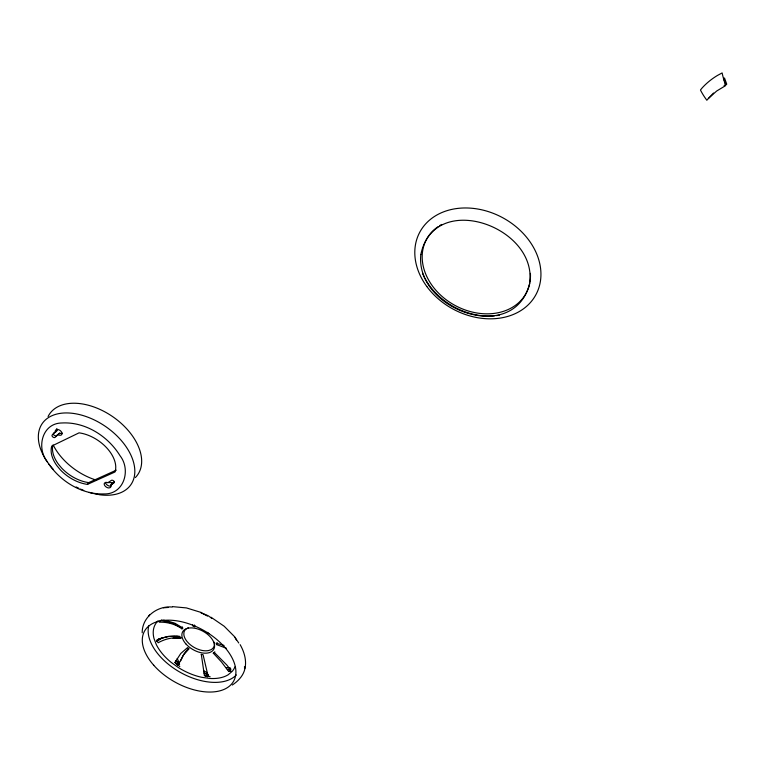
<?xml version="1.0" encoding="UTF-8"?>
<svg xmlns="http://www.w3.org/2000/svg" width="765" height="765" viewBox="0 0 765 765"><rect width="100%" height="100%" fill="white"/><g stroke="black" fill="none" stroke-linecap="round" stroke-linejoin="round"><path stroke-width="1.15" d="M142.204 632.789C141.946 617.164 157.313 605.536 172.182 607.047M245.03 668.266C246.703 660.119 244.178 651.703 240.134 644.646M244.484 668.581L245.001 666.841L244.389 666.994M244.924 668.687C243.423 675.725 238.116 681.146 232.321 685.029M226.392 648.242L216.524 644.579L217.231 642.686M180.664 660.797L184.212 653.549L188.18 648.72M178.341 664.785L183.208 655.328L189.07 648.797L187.549 647.611L180.769 653.482L174.975 662.423L179.823 666.554M159.923 620.903L159.206 622.184C167.239 621.935 175.424 624.077 181.955 628.849L182.921 628.084L174.965 623.265L168.195 621.161L161.272 620.138M110.59 485.211L114.042 482.839A1.855 1.147 33.5 0 0 113.689 480.936A1.855 1.147 33.5 0 0 111.355 480.391L107.903 482.772A3.691 2.285 33.6 0 0 105.455 482.457L104.442 483.155A3.691 2.285 33.6 0 0 105.245 486.186A3.691 2.285 33.6 0 0 108.879 487.955L110.227 487.601A3.691 2.285 33.6 0 0 110.59 485.211L114.425 481.644M87.449 484.388L115.018 471.967A32.044 19.919 34.4 0 0 79.063 432.847L51.743 446.062A31.633 19.555 34.5 0 0 56.993 465.799L60.272 469.748A31.633 19.555 34.5 0 0 87.449 484.388L88.711 482.61L116.27 470.169M56.849 428.563A3.777 2.343 35.4 0 0 56.964 430.619L52.288 434.903A1.884 1.167 35.4 0 0 52.709 436.872A1.884 1.167 35.4 0 0 55.042 437.408L59.718 433.133A3.777 2.343 35.4 0 0 62.166 433.42L62.462 433.277M157.169 641.357L159.235 638.852L168.396 636.365L177.652 636.365L179.918 636.767L180.33 638.144L181.305 637.914L173.024 638.211M158.097 620.759L156.356 622.739A45.192 26.354 29.5 0 0 154.004 638.507L156.328 644.627A45.192 26.354 29.5 0 0 171.217 662.423L178.197 667.443A45.192 26.354 29.5 0 0 201.635 677.283L209.342 678.421A45.192 26.354 29.5 0 0 228.219 674.73L232.292 671.259A45.192 26.354 29.5 0 0 234.941 666.831M181.955 628.849L181.582 627.816L182.414 626.918M161.511 638.01L156.94 641.347L159.235 638.852L156.997 639.827L156.892 640.927L158.164 642.763C164.838 639.005 172.67 636.977 180.33 638.144M713.515 93.034L706.831 100.244L705.158 97.901A49.266 24.413 40.4 0 1 700.883 90.853L700.463 89.983L702.184 87.889A75.945 66.297 10.5 0 1 717.283 75.553L722.131 72.924L722.351 73.966A49.859 19.23 65.8 0 0 725.689 85.584L716.7 91.006L708.352 98.446M156.94 641.347C161.817 636.929 168.922 636.289 175.214 636.04M213.244 653.205L214.86 651.866M53.617 433.153L56.964 430.619M59.718 433.133L56.361 435.648A1.884 1.167 35.4 0 1 54.219 435.275A1.884 1.167 35.4 0 1 53.416 433.382M724.092 85.584L726.75 84.16L724.503 78.03L723.614 78.508L725.861 84.628M187.425 628.161L188.458 627.73M111.164 485.947L110.122 486.167A3.691 2.285 33.6 0 1 105.503 482.61M201.233 654.391L203.069 654.697L208.042 675.916L210.126 676.776M163.375 607.783L168.118 607.467M230.867 671.058L228.697 671.479L221.448 661.935L213.301 653.157L214.286 652.421L226.689 664.881L230.59 669.777L229.586 671.354L228.697 671.479L230.915 671.211M230.896 669.04L227.358 669.528L230.676 669.48M208.042 675.916L205.613 676.069L204.379 675.419L201.31 654.371M172.46 606.626L186.431 607.917L201.377 612.526M176.122 636.078L179.794 636.375M160.985 620.386L163.423 620.491M225.943 667.587L230.284 667.845M161.606 620.425L173.186 623.485L181.582 627.816M163.729 620.157L165.842 620.759M224.04 645.44L216.141 643.202L216.524 644.579M207.755 676.518L204.379 675.419L207.631 676.824M208.032 674.462L204.006 673.028L208.233 675.237M203.624 670.685L207.401 672.904M210.997 617.221L224.174 626.239L234.941 637.073M207.392 632.387L208.95 633.669M207.544 616.093L200.851 612.612L208.31 615.806L211.972 618.512M174.975 662.423L178.006 665.493M179.622 664.374L176.055 660.434L178.551 664.498M47.564 462.175C59.613 480.879 81.3 494.668 103.973 493.932C124.035 494.582 131.245 469.901 120.029 455.711C108.018 436.165 85.422 421.697 62.032 422.978C41.712 423.064 36.165 448.386 47.564 462.175A53.885 33.526 34.5 0 1 63.093 413.052A53.885 33.526 34.5 0 1 131.341 456.083A53.885 33.526 34.5 0 1 98.895 494.649M177.174 658.522L179.431 663.265M194.291 625.196L194.979 626.784M192.589 624.862L193.163 626.42L194.951 626.726L194.597 625.215M238.757 643.011L235.027 637.436L236.395 640.047M186.507 628.687A16.706 9.811 29.5 0 0 183.906 632.693L183.868 634.768A16.706 9.811 29.5 0 0 187.129 641.606L189.204 643.795A16.706 9.811 29.5 0 0 197.303 648.969L200.277 650.011A16.706 9.811 29.5 0 0 208.539 650.546L210.71 649.829A16.706 9.811 29.5 0 0 214.334 645.383L214.42 643.375A16.706 9.811 29.5 0 0 214.229 642.208M236.309 674.969A50.796 29.625 29.5 0 1 180.368 672.397A50.796 29.625 29.5 0 1 148.735 625.846M529.791 282.983A56.62 44.561 28.3 0 1 451.742 303.542A56.62 44.561 28.3 0 1 437.953 226.746M439.779 225.56A56.62 44.561 28.3 0 1 441.682 224.461M530.413 273.354A56.62 44.561 28.3 0 1 529.973 281.941M499.402 315.17A61.42 48.396 28.3 0 1 496.409 315.62M494.391 315.83A61.42 48.396 28.3 0 1 425.12 278.69M424.642 277.791A61.42 48.396 28.3 0 1 422.5 273.22M113.478 482.619A49.821 31.25 34.6 0 1 107.865 482.447M95.969 480.028A49.821 31.25 34.6 0 1 53.282 445.182M48.08 416.495A53.531 33.574 34.6 0 1 113.201 417.002A53.531 33.574 34.6 0 1 135.367 477.551M58.389 434.883A3.777 2.343 35.4 0 0 60.846 435.17L61.439 434.883A3.777 2.343 35.4 0 0 60.951 431.25A3.777 2.343 35.4 0 0 56.514 429.557L55.922 429.853A3.777 2.343 35.4 0 0 55.635 432.368M97.834 494.486A53.885 33.526 34.5 0 1 94.621 493.846M93.55 493.597A53.885 33.526 34.5 0 1 89.199 492.392M83.758 490.442A53.885 33.526 34.5 0 1 80.497 489.055M78.766 488.242A53.885 33.526 34.5 0 1 76.204 486.951M53.33 469.433A53.885 33.526 34.5 0 1 48.883 464.106M111.833 483.423A3.691 2.285 33.6 0 1 112.082 484.149M88.711 482.61A31.595 19.565 34.5 0 1 61.573 467.989L58.293 464.039A31.595 19.565 34.5 0 1 52.833 445.163M420.827 254.535C414.926 309.529 513.286 345.436 529.523 284.025C538.761 226.947 434.252 189.5 420.827 254.535M149.481 615.127L148.974 615.749L149.481 615.127M185.971 644.006A17.834 10.452 29.5 0 0 213.731 649.342A17.834 10.452 29.5 0 0 194.941 628.275A17.834 10.452 29.5 0 0 185.971 644.006M153.746 665.254A51.083 29.539 29.4 0 0 233.325 681.672A51.083 29.539 29.4 0 0 180.205 621.438A51.083 29.539 29.4 0 0 153.746 665.254M426.832 286.521A65.943 51.991 28.3 0 0 535.49 295.453A65.943 51.991 28.3 0 0 471.288 208.204A65.943 51.991 28.3 0 0 426.832 286.521"/></g></svg>
